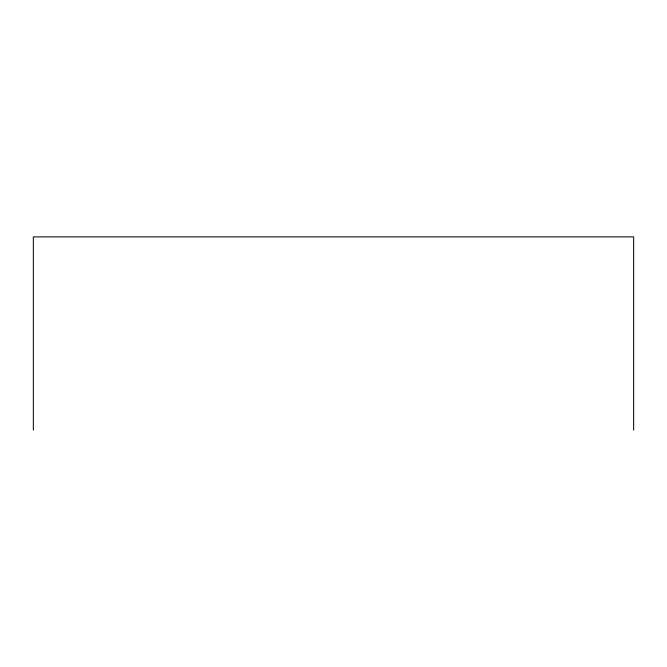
<?xml version="1.0" encoding="UTF-8"?>
<svg xmlns="http://www.w3.org/2000/svg" width="667" height="667" viewBox="0 0 667 667"><rect width="100%" height="100%" fill="white"/><g stroke="black" fill="none" stroke-linecap="round" stroke-linejoin="round"><path stroke-width="1" d="M633.65 430.115L633.65 236.885L33.35 236.885L33.35 430.115"/></g></svg>
